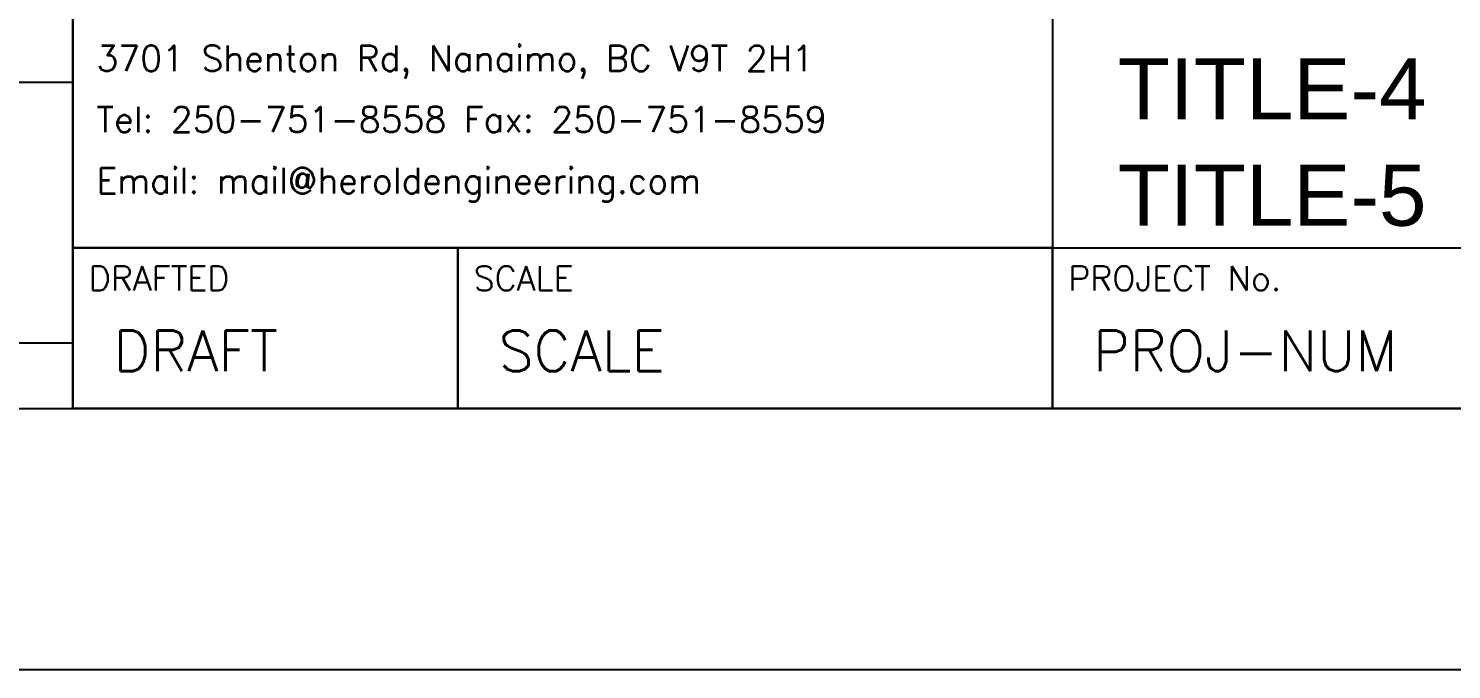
# Model space of a CAD drawing. Extents: x 0 to 17, y 0 to 11.
# Drawn here: x 11.727 to 14.452, y 0 to 1.228 of the extents above; entities that cross this region are included whole.
import ezdxf

# ---------------------------------------------------------------- set-up
doc = ezdxf.new("R2010")
doc.units = 0
doc.header["$LTSCALE"] = 10
doc.header["$MEASUREMENT"] = 0
for name, color, linetype in [('BDR-18', 1, 'Continuous'), ('BDR-25', 4, 'Continuous'), ('BDR-50', 5, 'Continuous'), ('BDR-70', 7, 'Continuous')]:
    doc.layers.add(name, color=color, linetype=linetype)
doc.styles.add('HEL15', font='romans.shx', dxfattribs={"height": 0.046875})
doc.styles.add('HEL20', font='romans.shx', dxfattribs={"height": 0.07874})
doc.styles.add('ROMANS', font='romans.shx')
doc.styles.add('TITLE', font='arial.ttf')

msp = doc.modelspace()

# ---------------------------------------------------------------- linework, layer by layer
at = {"layer": 'BDR-18'}
for points in [[(0, 0), (17, 0), (17, 11), (0, 11)], [(9.5165, 0.5), (11.8125, 0.5), (11.8125, 0.625), (9.5165, 0.625)]]:
    msp.add_lwpolyline(points, close=True, dxfattribs=at)
at = {"layer": 'BDR-25'}
for points in [[(11.8125, 0.8076), (11.8125, 1.8386), (13.6875, 1.8386), (13.6875, 0.8076)], [(13.6875, 0.8076), (16.5, 0.8076), (16.5, 1.8386), (13.6875, 1.8386)], [(11.8125, 0.8076), (12.5494, 0.8076), (12.5494, 0.5), (11.8125, 0.5)], [(12.5494, 0.8076), (13.6875, 0.8076), (13.6875, 0.5), (12.5494, 0.5)], [(13.6875, 0.8076), (14.6949, 0.8076), (14.6949, 0.5), (13.6875, 0.5)]]:
    msp.add_lwpolyline(points, close=True, dxfattribs=at)
at = {"layer": 'BDR-50'}
for points in [[(11.8125, 0.5), (16.5, 0.5), (16.5, 1.8386), (11.8125, 1.8386)], [(9.5165, 0.5), (11.8125, 0.5), (11.8125, 1.1247), (9.5165, 1.1247)]]:
    msp.add_lwpolyline(points, close=True, dxfattribs=at)
at = {"layer": 'BDR-70'}
msp.add_lwpolyline([(0.75, 0.5), (16.5, 0.5), (16.5, 10.5), (0.75, 10.5)], close=True, dxfattribs=at)

# ---------------------------------------------------------------- texts
at = {"layer": 'BDR-18', "ltscale": 8, "style": 'HEL15'}
for s, height, p in [('DRAFTED', 0.04687, (11.843, 0.726)), ('SCALE', 0.04687, (12.5799, 0.726)), ('PROJECT No.', 0.046875, (13.718, 0.726))]:
    msp.add_text(s, height=height, dxfattribs=at).set_placement(p)
at = {"layer": 'BDR-25', "insert": (11.8577, 1.0455), "char_height": 0.048828, "width": 1.75813, "attachment_point": 4, "line_spacing_factor": 1.44, "style": 'ROMANS'}
msp.add_mtext('3701 Shenton Rd, Nanaimo, BC V9T 2H1 \\PTel: 250-751-8558 Fax: 250-751-8559 \\PEmail: mail@heroldengineering.com', dxfattribs=at)
at = {"layer": 'BDR-25', "style": 'HEL20'}
for tag, p, s, height in [('DRAFT', (11.8906, 0.5715), '-', 0.0781), ('SCALE', (12.6275, 0.5715), 'AS SHOWN', 0.07812), ('PROJ-NUM', (13.7656, 0.5715), '0000-000', 0.07812)]:
    msp.add_attdef(tag, p, s, height=height, dxfattribs=at)
at = {"layer": 'BDR-50', "style": 'TITLE'}
for tag, p in [('TITLE-4', (13.8125, 1.0536)), ('TITLE-5', (13.8125, 0.85))]:
    msp.add_attdef(tag, p, '', height=0.1172, dxfattribs=at)

doc.saveas('drawing.dxf')
